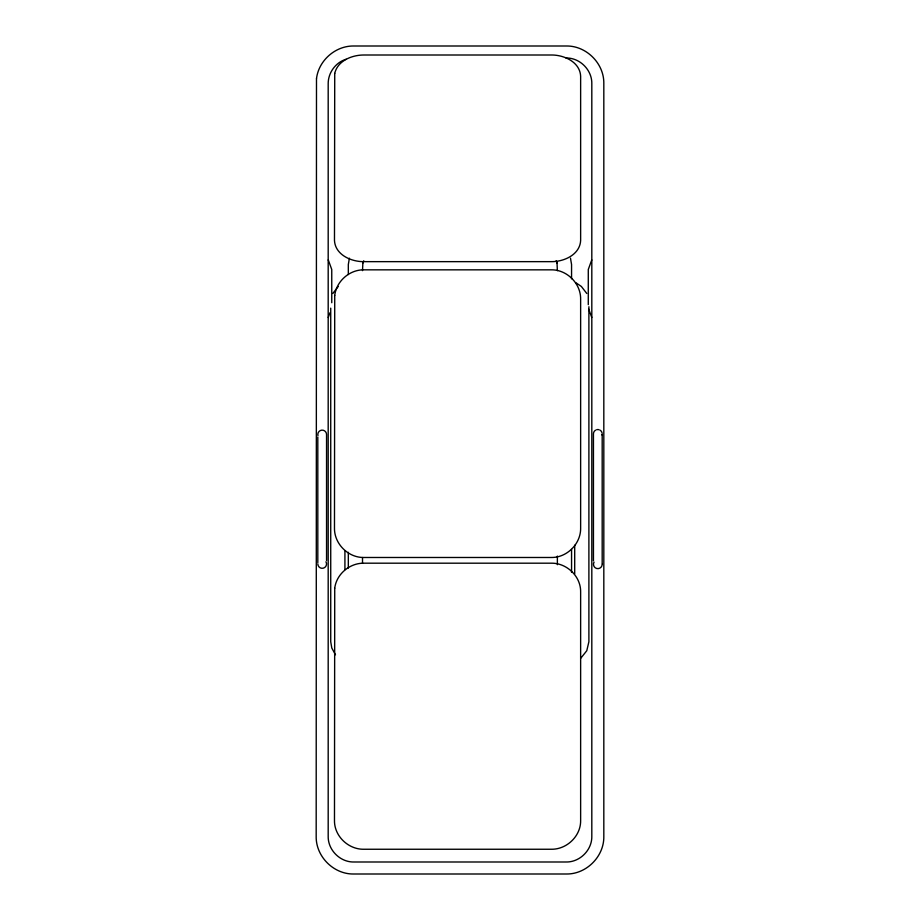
<?xml version="1.0" encoding="UTF-8"?>
<svg xmlns="http://www.w3.org/2000/svg" width="920" height="920" viewBox="0 0 920 920"><rect width="100%" height="100%" fill="white"/><g stroke="black" fill="none" stroke-linecap="round" stroke-linejoin="round"><path stroke-width="1.38" d="M349.404 258.209L348.323 264.511L348.323 274.528M328.256 317.492L330.004 312.697M591.779 259.888L588.282 269.491L588.282 304.669M332.844 293.468L338.238 286.476M363.779 260.797L362.675 263.131L362.905 262.269L362.514 270.641M580.876 658.122L586.776 650.716L588.892 641.746L588.892 306.728M346.15 59.259C335.593 62.341 328.037 72.898 328.187 83.858L328.187 836.142C327.808 849.999 340.181 862.362 354.039 861.994L565.961 861.994C579.818 862.362 592.192 849.999 591.813 836.142L591.813 83.858C592.192 70 579.818 57.638 565.961 58.006M575.874 282.727L581.382 286.476L586.776 293.468M335.49 654.798L331.798 648.048L330.728 641.746L330.728 308.154M556.105 260.797L557.221 263.131L556.991 262.269L557.37 270.641M588.719 309.097L591.779 317.492M328.256 259.888L331.752 269.491L331.752 302.726M570.492 258.209L571.561 264.511L571.561 278.817M602.186 563.695L602.186 433.906A4.358 4.347 0 0 1 602.036 435.034M593.446 560.774L593.446 433.906A4.358 4.347 0 0 1 595.631 430.146M574.701 545.238L574.701 573.93M571.561 549.424L571.561 572.332M557.37 556.094L557.37 564.696M362.514 557.52L362.514 563.259M348.323 552.287L348.323 568.031M344.919 550.976L344.919 569.629M326.554 560.51L326.554 434.481A4.358 4.347 0 0 0 321.609 430.169A4.358 4.347 0 0 0 317.964 435.608M317.814 437.034L317.814 562.683M596.689 429.709A4.358 4.347 0 0 1 598.955 429.709M600.001 430.146A4.358 4.347 0 0 1 602.036 432.779M325.967 561.764A4.358 4.358 0 0 1 323.322 568.157A4.358 4.358 0 0 1 317.825 563.937M602.186 564.27A4.358 4.358 0 0 1 596.7 568.491A4.358 4.358 0 0 1 594.056 562.097M316.491 78.74L316.181 836.533C315.847 856.52 333.649 874.333 353.648 874L566.352 874C586.351 874.333 604.153 856.52 603.819 836.533L603.819 83.467C604.153 63.48 586.351 45.666 566.352 46L353.648 46C335.351 45.782 318.584 60.582 316.491 78.74M334.73 295.469L334.478 528.011C334.144 543.766 348.197 557.819 363.952 557.485L551.16 557.485C566.915 557.819 580.968 543.766 580.635 528.011L580.635 299.31C580.968 283.555 566.915 269.514 551.16 269.836L363.952 269.836C349.589 269.606 336.375 281.198 334.73 295.469M334.73 588.202L334.478 820.479C334.19 836.13 348.461 849.608 363.952 849.252L551.16 849.252C566.651 849.608 580.922 836.13 580.635 820.479L580.635 591.951C580.922 576.311 566.651 562.833 551.16 563.189L363.952 563.189C349.807 562.948 336.444 574.045 334.73 588.202M334.73 73.416L334.478 240.476C335.179 254.782 351.325 261.866 363.952 261.648L551.16 261.648C563.787 261.866 579.933 254.782 580.635 240.476L580.635 76.176C579.933 61.87 563.787 54.786 551.16 55.004L363.952 55.004C352.049 54.958 337.64 60.685 334.73 73.416"/></g></svg>
